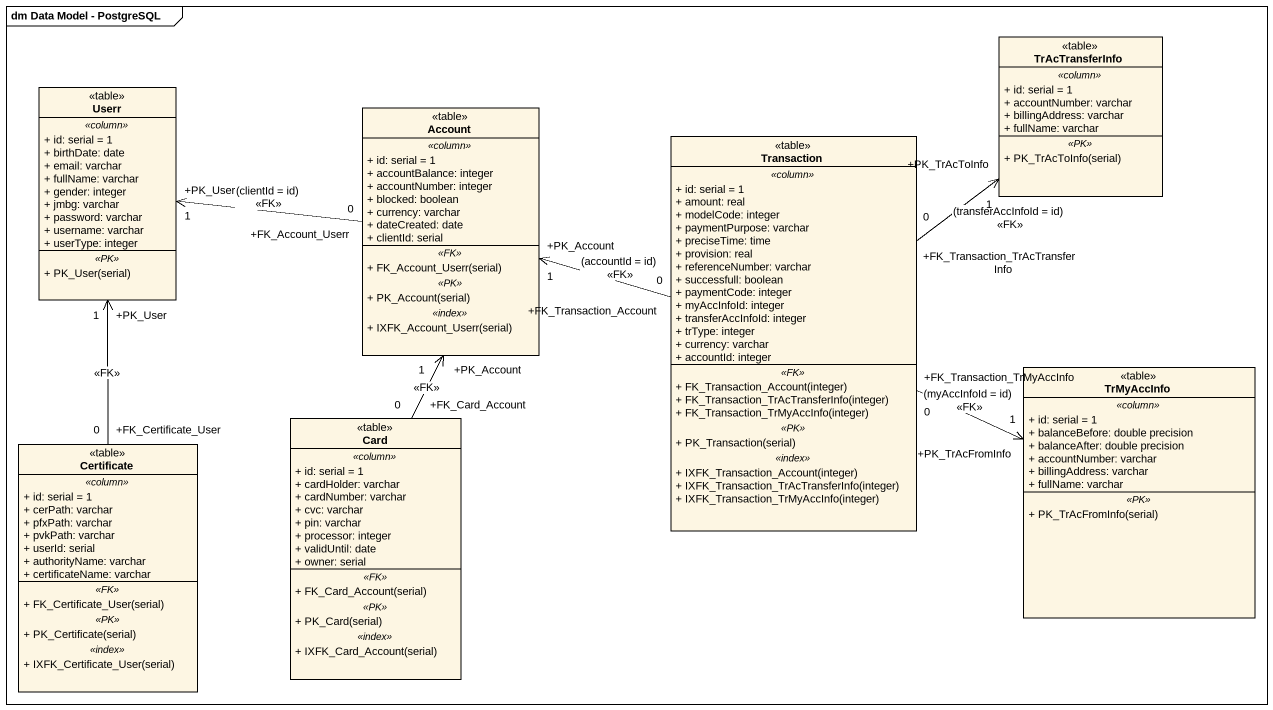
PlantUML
@startuml
mainframe dm Data Model - PostgreSQL
hide circle
hide empty members
skinparam classAttributeIconSize 0
class TrAcTransferInfo <<table>> {
  .. <<column>> ..
  + id: serial = 1
  + accountNumber: varchar
  + billingAddress: varchar
  + fullName: varchar
  .. <<PK>> ..
  + PK_TrAcToInfo(serial)
}
class Userr <<table>> {
  .. <<column>> ..
  + id: serial = 1
  + birthDate: date
  + email: varchar
  + fullName: varchar
  + gender: integer
  + jmbg: varchar
  + password: varchar
  + username: varchar
  + userType: integer
  .. <<PK>> ..
  + PK_User(serial)
}
class Account <<table>> {
  .. <<column>> ..
  + id: serial = 1
  + accountBalance: integer
  + accountNumber: integer
  + blocked: boolean
  + currency: varchar
  + dateCreated: date
  + clientId: serial
  .. <<FK>> ..
  + FK_Account_Userr(serial)
  .. <<PK>> ..
  + PK_Account(serial)
  .. <<index>> ..
  + IXFK_Account_Userr(serial)
}
class Transaction <<table>> {
  .. <<column>> ..
  + id: serial = 1
  + amount: real
  + modelCode: integer
  + paymentPurpose: varchar
  + preciseTime: time
  + provision: real
  + referenceNumber: varchar
  + successfull: boolean
  + paymentCode: integer
  + myAccInfoId: integer
  + transferAccInfoId: integer
  + trType: integer
  + currency: varchar
  + accountId: integer
  .. <<FK>> ..
  + FK_Transaction_Account(integer)
  + FK_Transaction_TrAcTransferInfo(integer)
  + FK_Transaction_TrMyAccInfo(integer)
  .. <<PK>> ..
  + PK_Transaction(serial)
  .. <<index>> ..
  + IXFK_Transaction_Account(integer)
  + IXFK_Transaction_TrAcTransferInfo(integer)
  + IXFK_Transaction_TrMyAccInfo(integer)
}
class TrMyAccInfo <<table>> {
  .. <<column>> ..
  + id: serial = 1
  + balanceBefore: double precision
  + balanceAfter: double precision
  + accountNumber: varchar
  + billingAddress: varchar
  + fullName: varchar
  .. <<PK>> ..
  + PK_TrAcFromInfo(serial)
}
class Certificate <<table>> {
  .. <<column>> ..
  + id: serial = 1
  + cerPath: varchar
  + pfxPath: varchar
  + pvkPath: varchar
  + userId: serial
  + authorityName: varchar
  + certificateName: varchar
  .. <<FK>> ..
  + FK_Certificate_User(serial)
  .. <<PK>> ..
  + PK_Certificate(serial)
  .. <<index>> ..
  + IXFK_Certificate_User(serial)
}
class "Card" as Card_ <<table>> {
  .. <<column>> ..
  + id: serial = 1
  + cardHolder: varchar
  + cardNumber: varchar
  + cvc: varchar
  + pin: varchar
  + processor: integer
  + validUntil: date
  + owner: serial
  .. <<FK>> ..
  + FK_Card_Account(serial)
  .. <<PK>> ..
  + PK_Card(serial)
  .. <<index>> ..
  + IXFK_Card_Account(serial)
}
Account "+FK_Account_Userr\n0" -left-> "+PK_User\n1" Userr : (clientId = id)\n<<FK>>
Transaction "+FK_Transaction_TrAcTransferInfo\n0" -up-> "+PK_TrAcToInfo\n1" TrAcTransferInfo : (transferAccInfoId = id)\n<<FK>>
Transaction "+FK_Transaction_Account\n0" -left-> "+PK_Account\n1" Account : (accountId = id)\n<<FK>>
Transaction "+FK_Transaction_TrMyAccInfo\n0" -right-> "+PK_TrAcFromInfo\n1" TrMyAccInfo : (myAccInfoId = id)\n<<FK>>
Certificate "+FK_Certificate_User\n0" -up-> "+PK_User\n1" Userr : <<FK>>
Card_ "+FK_Card_Account\n0" -up-> "+PK_Account\n1" Account : <<FK>>
@enduml
